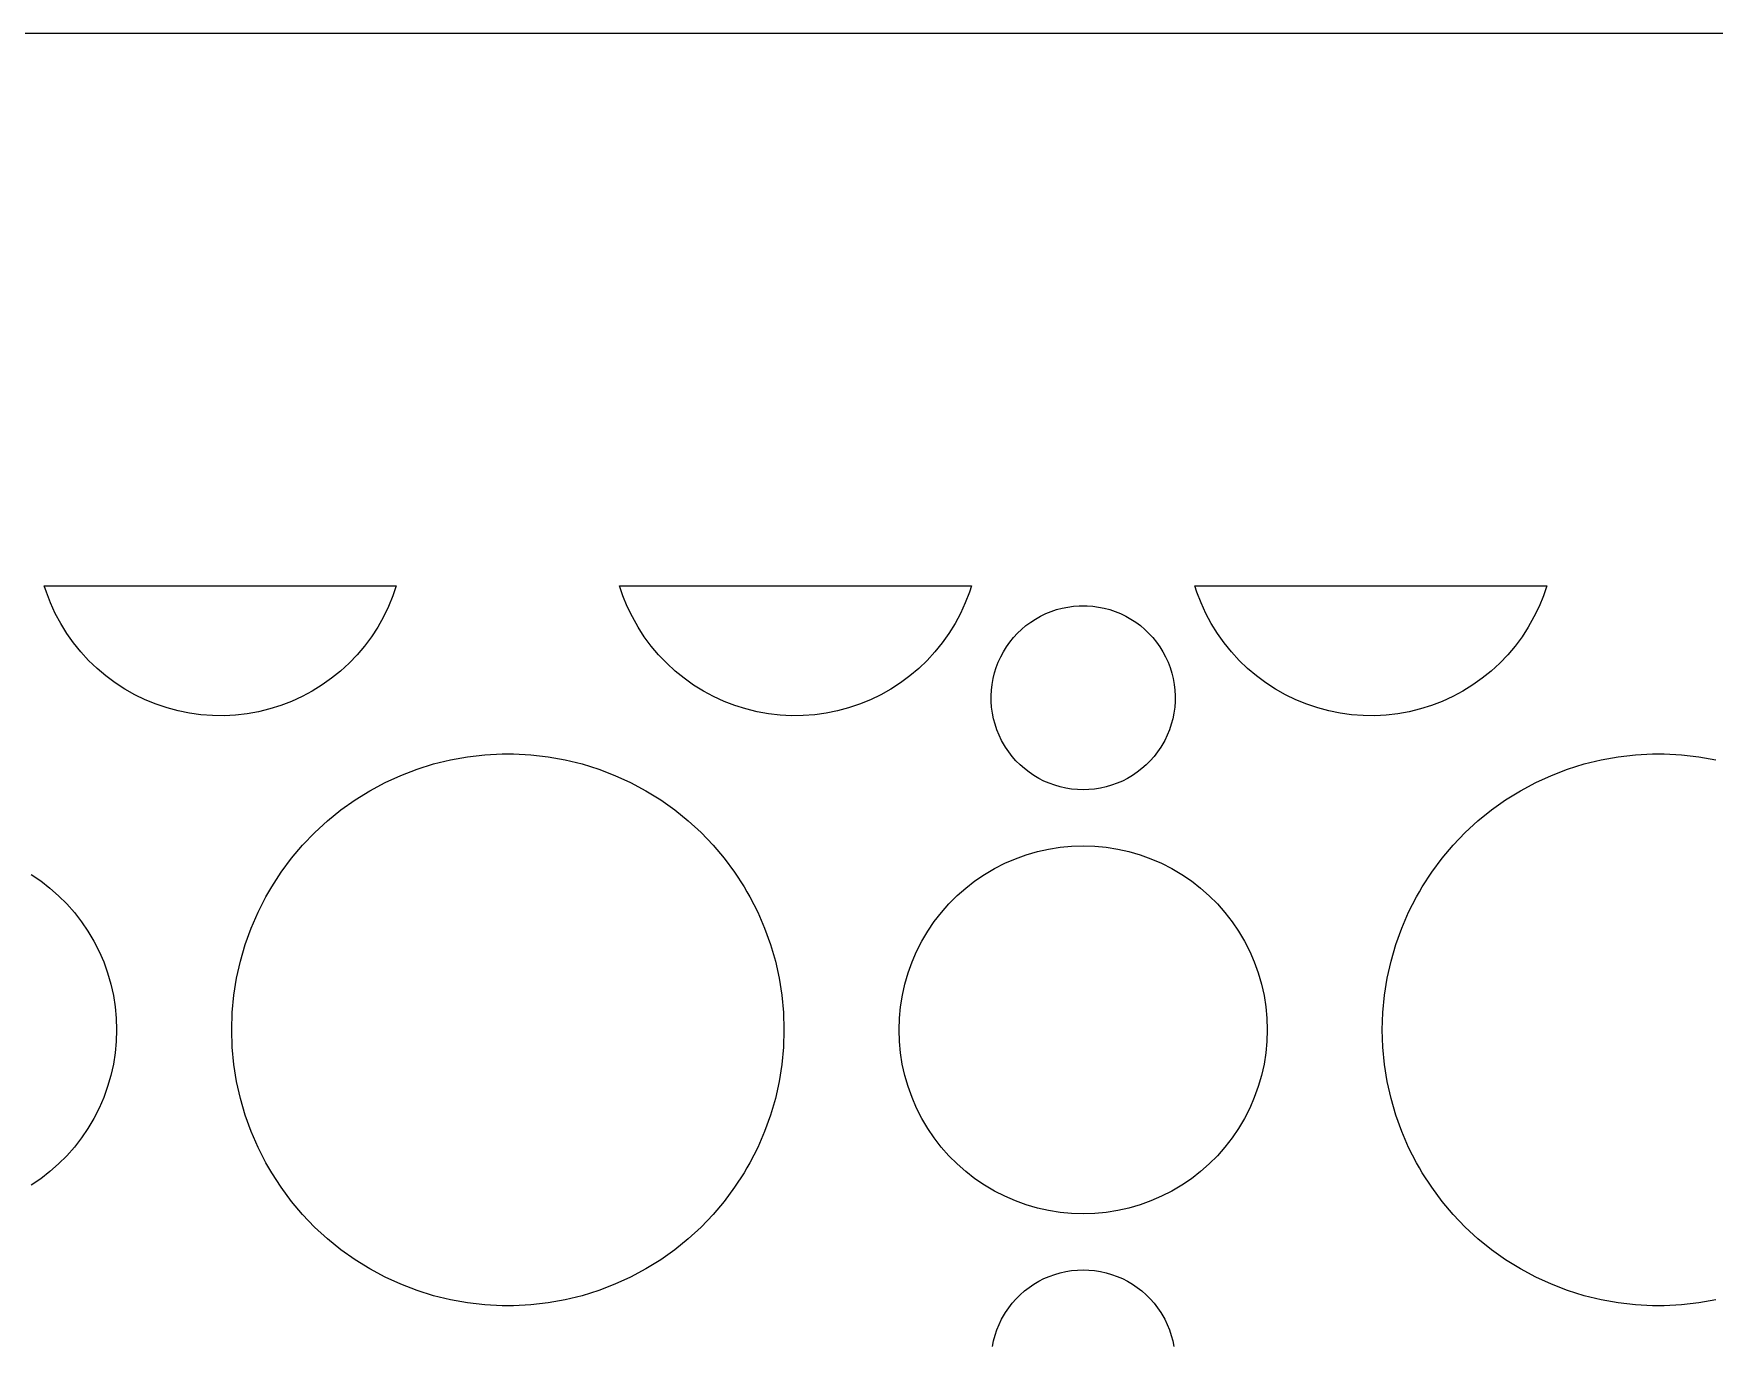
# Model space of a CAD drawing. Header units: metres. Extents: x 20 to 1108, y 20 to 485.
# Drawn here: x 187.85 to 224.37, y 222.38 to 250.83 of the extents above; entities that cross this region are included whole.
import ezdxf

# ---------------------------------------------------------------- set-up
doc = ezdxf.new("R2010")
doc.units = ezdxf.units.M

msp = doc.modelspace()

# ---------------------------------------------------------------- linework, layer by layer
for p, q in [((248.154, 250.826), (98.1544, 250.826)), ((188.127, 238.685), (188.083, 238.826)), ((188.083, 238.826), (195.728, 238.826)), ((188.217, 238.452), (188.127, 238.685)), ((195.653, 238.608), (195.56, 238.375)), ((195.728, 238.826), (195.653, 238.608)), ((200.655, 238.608), (200.581, 238.826)), ((200.581, 238.826), (208.226, 238.826)), ((200.749, 238.375), (200.655, 238.608)), ((208.182, 238.685), (208.092, 238.452)), ((208.226, 238.826), (208.182, 238.685)), ((213.127, 238.685), (213.083, 238.826)), ((213.083, 238.826), (220.728, 238.826)), ((213.217, 238.452), (213.127, 238.685)), ((220.653, 238.608), (220.56, 238.375)), ((220.728, 238.826), (220.653, 238.608)), ((188.32, 238.224), (188.217, 238.452)), ((188.439, 238.005), (188.32, 238.224)), ((195.449, 238.148), (195.326, 237.93)), ((195.56, 238.375), (195.449, 238.148)), ((200.859, 238.148), (200.749, 238.375)), ((200.983, 237.93), (200.859, 238.148)), ((207.988, 238.224), (207.87, 238.005)), ((208.092, 238.452), (207.988, 238.224)), ((209.514, 238.035), (209.619, 238.104)), ((209.619, 238.104), (209.729, 238.166)), ((209.729, 238.166), (209.84, 238.22)), ((209.84, 238.22), (209.958, 238.268)), ((209.958, 238.268), (210.077, 238.308)), ((210.077, 238.308), (210.197, 238.34)), ((210.197, 238.34), (210.32, 238.364)), ((210.32, 238.364), (210.446, 238.382)), ((210.446, 238.382), (210.57, 238.391)), ((210.57, 238.391), (210.654, 238.392)), ((210.654, 238.392), (210.738, 238.392)), ((210.738, 238.392), (210.862, 238.382)), ((210.862, 238.382), (210.988, 238.364)), ((210.988, 238.364), (211.111, 238.34)), ((211.111, 238.34), (211.232, 238.308)), ((211.232, 238.308), (211.351, 238.268)), ((211.351, 238.268), (211.469, 238.22)), ((211.469, 238.22), (211.582, 238.165)), ((211.582, 238.165), (211.69, 238.104)), ((211.69, 238.104), (211.796, 238.035)), ((213.32, 238.224), (213.217, 238.452)), ((213.439, 238.005), (213.32, 238.224)), ((220.449, 238.148), (220.326, 237.93)), ((220.56, 238.375), (220.449, 238.148)), ((188.573, 237.786), (188.439, 238.005)), ((188.719, 237.583), (188.573, 237.786)), ((195.326, 237.93), (195.19, 237.719)), ((201.119, 237.719), (200.983, 237.93)), ((207.735, 237.786), (207.59, 237.583)), ((207.87, 238.005), (207.735, 237.786)), ((209.141, 237.7), (209.226, 237.793)), ((209.226, 237.793), (209.316, 237.879)), ((209.316, 237.879), (209.411, 237.96)), ((209.411, 237.96), (209.514, 238.035)), ((211.796, 238.035), (211.898, 237.96)), ((211.898, 237.96), (211.993, 237.879)), ((211.993, 237.879), (212.084, 237.792)), ((212.084, 237.792), (212.168, 237.7)), ((213.573, 237.786), (213.439, 238.005)), ((213.719, 237.583), (213.573, 237.786)), ((220.326, 237.93), (220.19, 237.719)), ((188.877, 237.387), (188.719, 237.583)), ((189.046, 237.203), (188.877, 237.387)), ((195.038, 237.516), (194.878, 237.325)), ((195.19, 237.719), (195.038, 237.516)), ((201.271, 237.516), (201.119, 237.719)), ((201.431, 237.325), (201.271, 237.516)), ((207.432, 237.387), (207.263, 237.203)), ((207.59, 237.583), (207.432, 237.387)), ((208.863, 237.282), (208.921, 237.391)), ((208.921, 237.391), (208.989, 237.5)), ((208.989, 237.5), (209.062, 237.603)), ((209.062, 237.603), (209.141, 237.7)), ((212.168, 237.7), (212.247, 237.602)), ((212.247, 237.602), (212.319, 237.5)), ((212.319, 237.5), (212.388, 237.391)), ((212.388, 237.391), (212.446, 237.281)), ((213.877, 237.387), (213.719, 237.583)), ((214.046, 237.203), (213.877, 237.387)), ((220.038, 237.516), (219.878, 237.325)), ((220.19, 237.719), (220.038, 237.516)), ((189.228, 237.028), (189.046, 237.203)), ((189.419, 236.866), (189.228, 237.028)), ((194.704, 237.144), (194.519, 236.973)), ((194.878, 237.325), (194.704, 237.144)), ((201.605, 237.144), (201.431, 237.325)), ((201.79, 236.973), (201.605, 237.144)), ((207.081, 237.028), (206.89, 236.866)), ((207.263, 237.203), (207.081, 237.028)), ((208.728, 236.932), (208.766, 237.051)), ((208.766, 237.051), (208.811, 237.168)), ((208.811, 237.168), (208.863, 237.282)), ((212.446, 237.281), (212.498, 237.166)), ((212.498, 237.166), (212.543, 237.051)), ((212.543, 237.051), (212.581, 236.93)), ((214.228, 237.028), (214.046, 237.203)), ((214.419, 236.866), (214.228, 237.028)), ((219.704, 237.144), (219.519, 236.973)), ((219.878, 237.325), (219.704, 237.144)), ((189.622, 236.717), (189.419, 236.866)), ((189.833, 236.579), (189.622, 236.717)), ((194.118, 236.67), (193.903, 236.536)), ((194.322, 236.815), (194.118, 236.67)), ((194.519, 236.973), (194.322, 236.815)), ((201.986, 236.815), (201.79, 236.973)), ((202.191, 236.669), (201.986, 236.815)), ((202.405, 236.536), (202.191, 236.669)), ((206.687, 236.717), (206.476, 236.579)), ((206.89, 236.866), (206.687, 236.717)), ((208.661, 236.56), (208.675, 236.684)), ((208.675, 236.684), (208.697, 236.809)), ((208.697, 236.809), (208.728, 236.932)), ((212.581, 236.93), (212.611, 236.808)), ((212.611, 236.808), (212.634, 236.684)), ((212.634, 236.684), (212.648, 236.559)), ((214.622, 236.717), (214.419, 236.866)), ((214.833, 236.579), (214.622, 236.717)), ((219.118, 236.67), (218.903, 236.536)), ((219.322, 236.815), (219.118, 236.67)), ((219.519, 236.973), (219.322, 236.815)), ((190.051, 236.457), (189.833, 236.579)), ((190.277, 236.347), (190.051, 236.457)), ((190.511, 236.252), (190.277, 236.347)), ((193.454, 236.314), (193.222, 236.224)), ((193.685, 236.419), (193.454, 236.314)), ((193.903, 236.536), (193.685, 236.419)), ((202.624, 236.419), (202.405, 236.536)), ((202.855, 236.314), (202.624, 236.419)), ((203.087, 236.224), (202.855, 236.314)), ((206.031, 236.347), (205.798, 236.252)), ((206.258, 236.457), (206.031, 236.347)), ((206.476, 236.579), (206.258, 236.457)), ((208.654, 236.436), (208.661, 236.56)), ((208.655, 236.308), (208.654, 236.436)), ((208.665, 236.185), (208.655, 236.308)), ((212.653, 236.308), (212.644, 236.185)), ((212.648, 236.559), (212.654, 236.436)), ((212.654, 236.436), (212.653, 236.308)), ((215.051, 236.457), (214.833, 236.579)), ((215.277, 236.347), (215.051, 236.457)), ((215.511, 236.252), (215.277, 236.347)), ((218.454, 236.314), (218.222, 236.224)), ((218.685, 236.419), (218.454, 236.314)), ((218.903, 236.536), (218.685, 236.419)), ((190.75, 236.172), (190.511, 236.252)), ((190.99, 236.107), (190.75, 236.172)), ((191.237, 236.057), (190.99, 236.107)), ((191.487, 236.023), (191.237, 236.057)), ((191.736, 236.004), (191.487, 236.023)), ((191.989, 236.002), (191.736, 236.004)), ((192.239, 236.016), (191.989, 236.002)), ((192.49, 236.044), (192.239, 236.016)), ((192.735, 236.088), (192.49, 236.044)), ((192.982, 236.149), (192.735, 236.088)), ((193.222, 236.224), (192.982, 236.149)), ((203.327, 236.149), (203.087, 236.224)), ((203.573, 236.089), (203.327, 236.149)), ((203.818, 236.044), (203.573, 236.089)), ((204.069, 236.016), (203.818, 236.044)), ((204.319, 236.002), (204.069, 236.016)), ((204.572, 236.005), (204.319, 236.002)), ((204.821, 236.023), (204.572, 236.005)), ((205.071, 236.057), (204.821, 236.023)), ((205.318, 236.107), (205.071, 236.057)), ((205.559, 236.172), (205.318, 236.107)), ((205.798, 236.252), (205.559, 236.172)), ((208.682, 236.06), (208.665, 236.185)), ((208.706, 235.937), (208.682, 236.06)), ((208.739, 235.816), (208.706, 235.937)), ((212.603, 235.937), (212.569, 235.816)), ((212.627, 236.06), (212.603, 235.937)), ((212.644, 236.185), (212.627, 236.06)), ((215.75, 236.172), (215.511, 236.252)), ((215.99, 236.107), (215.75, 236.172)), ((216.237, 236.057), (215.99, 236.107)), ((216.487, 236.023), (216.237, 236.057)), ((216.736, 236.004), (216.487, 236.023)), ((216.989, 236.002), (216.736, 236.004)), ((217.239, 236.016), (216.989, 236.002)), ((217.49, 236.044), (217.239, 236.016)), ((217.735, 236.088), (217.49, 236.044)), ((217.982, 236.149), (217.735, 236.088)), ((218.222, 236.224), (217.982, 236.149)), ((208.779, 235.696), (208.739, 235.816)), ((208.826, 235.58), (208.779, 235.696)), ((208.882, 235.466), (208.826, 235.58)), ((212.483, 235.58), (212.427, 235.466)), ((212.529, 235.696), (212.483, 235.58)), ((212.569, 235.816), (212.529, 235.696)), ((208.923, 235.394), (208.882, 235.466)), ((208.965, 235.321), (208.923, 235.394)), ((209.036, 235.217), (208.965, 235.321)), ((209.113, 235.117), (209.036, 235.217)), ((212.273, 235.217), (212.195, 235.117)), ((212.344, 235.321), (212.273, 235.217)), ((212.387, 235.394), (212.344, 235.321)), ((212.427, 235.466), (212.387, 235.394)), ((195.83, 234.706), (196.181, 234.842)), ((196.181, 234.842), (196.542, 234.954)), ((196.542, 234.954), (196.906, 235.044)), ((196.906, 235.044), (197.278, 235.111)), ((197.278, 235.111), (197.653, 235.154)), ((197.653, 235.154), (198.028, 235.174)), ((198.028, 235.174), (198.154, 235.173)), ((198.154, 235.173), (198.28, 235.175)), ((198.28, 235.175), (198.656, 235.154)), ((198.656, 235.154), (199.03, 235.111)), ((199.03, 235.111), (199.402, 235.044)), ((199.402, 235.044), (199.767, 234.954)), ((199.767, 234.954), (200.128, 234.842)), ((200.128, 234.842), (200.479, 234.706)), ((209.195, 235.024), (209.113, 235.117)), ((209.284, 234.935), (209.195, 235.024)), ((209.379, 234.852), (209.284, 234.935)), ((209.478, 234.776), (209.379, 234.852)), ((211.93, 234.852), (211.831, 234.776)), ((212.025, 234.935), (211.93, 234.852)), ((212.113, 235.024), (212.025, 234.935)), ((212.195, 235.117), (212.113, 235.024)), ((220.83, 234.706), (221.181, 234.842)), ((221.181, 234.842), (221.542, 234.954)), ((221.542, 234.954), (221.906, 235.044)), ((221.906, 235.044), (222.278, 235.111)), ((222.278, 235.111), (222.653, 235.154)), ((222.653, 235.154), (223.028, 235.174)), ((223.028, 235.174), (223.154, 235.173)), ((223.154, 235.173), (223.28, 235.175)), ((223.28, 235.175), (223.656, 235.154)), ((223.656, 235.154), (224.03, 235.111)), ((224.03, 235.111), (224.402, 235.044)), ((195.155, 234.372), (195.487, 234.55)), ((195.487, 234.55), (195.83, 234.706)), ((200.479, 234.706), (200.822, 234.549)), ((200.822, 234.549), (201.153, 234.372)), ((209.583, 234.703), (209.478, 234.776)), ((209.69, 234.641), (209.583, 234.703)), ((209.802, 234.583), (209.69, 234.641)), ((209.917, 234.533), (209.802, 234.583)), ((210.037, 234.49), (209.917, 234.533)), ((210.157, 234.455), (210.037, 234.49)), ((210.278, 234.429), (210.157, 234.455)), ((211.151, 234.455), (211.03, 234.429)), ((211.272, 234.49), (211.151, 234.455)), ((211.392, 234.533), (211.272, 234.49)), ((211.507, 234.583), (211.392, 234.533)), ((211.619, 234.641), (211.507, 234.583)), ((211.726, 234.703), (211.619, 234.641)), ((211.831, 234.776), (211.726, 234.703)), ((220.155, 234.372), (220.487, 234.55)), ((220.487, 234.55), (220.83, 234.706)), ((194.527, 233.955), (194.834, 234.173)), ((194.834, 234.173), (195.155, 234.372)), ((201.153, 234.372), (201.475, 234.173)), ((201.475, 234.173), (201.781, 233.955)), ((210.404, 234.408), (210.278, 234.429)), ((210.529, 234.397), (210.404, 234.408)), ((210.654, 234.392), (210.529, 234.397)), ((210.779, 234.397), (210.654, 234.392)), ((210.904, 234.408), (210.779, 234.397)), ((211.03, 234.429), (210.904, 234.408)), ((219.527, 233.955), (219.834, 234.173)), ((219.834, 234.173), (220.155, 234.372)), ((194.233, 233.717), (194.527, 233.955)), ((201.781, 233.955), (202.075, 233.717)), ((219.233, 233.717), (219.527, 233.955)), ((193.696, 233.192), (193.957, 233.463)), ((193.957, 233.463), (194.233, 233.717)), ((202.075, 233.717), (202.353, 233.462)), ((202.353, 233.462), (202.613, 233.191)), ((218.696, 233.192), (218.957, 233.463)), ((218.957, 233.463), (219.233, 233.717)), ((193.453, 232.903), (193.696, 233.192)), ((202.613, 233.191), (202.856, 232.903)), ((209.419, 232.98), (209.66, 233.051)), ((209.66, 233.051), (209.904, 233.105)), ((209.904, 233.105), (210.153, 233.145)), ((210.153, 233.145), (210.402, 233.168)), ((210.402, 233.168), (210.654, 233.176)), ((210.654, 233.176), (210.906, 233.168)), ((210.906, 233.168), (211.155, 233.145)), ((211.155, 233.145), (211.404, 233.105)), ((211.404, 233.105), (211.649, 233.051)), ((211.649, 233.051), (211.89, 232.98)), ((218.453, 232.903), (218.696, 233.192)), ((193.229, 232.601), (193.453, 232.903)), ((202.856, 232.903), (203.081, 232.6)), ((208.512, 232.554), (208.727, 232.681)), ((208.727, 232.681), (208.95, 232.795)), ((208.95, 232.795), (209.181, 232.895)), ((209.181, 232.895), (209.419, 232.98)), ((211.89, 232.98), (212.128, 232.895)), ((212.128, 232.895), (212.358, 232.795)), ((212.358, 232.795), (212.582, 232.681)), ((212.582, 232.681), (212.797, 232.554)), ((218.229, 232.601), (218.453, 232.903)), ((187.797, 232.554), (188.007, 232.411)), ((188.007, 232.411), (188.205, 232.257)), ((192.961, 232.175), (193.023, 232.283)), ((193.023, 232.283), (193.229, 232.601)), ((203.081, 232.6), (203.286, 232.283)), ((203.286, 232.283), (203.348, 232.175)), ((207.916, 232.092), (208.104, 232.258)), ((208.104, 232.258), (208.304, 232.412)), ((208.304, 232.412), (208.512, 232.554)), ((212.797, 232.554), (213.007, 232.411)), ((213.007, 232.411), (213.205, 232.257)), ((217.961, 232.175), (218.023, 232.283)), ((218.023, 232.283), (218.229, 232.601)), ((188.205, 232.257), (188.394, 232.091)), ((188.394, 232.091), (188.571, 231.913)), ((188.571, 231.913), (188.736, 231.726)), ((192.726, 231.732), (192.897, 232.068)), ((192.897, 232.068), (192.961, 232.175)), ((203.348, 232.175), (203.412, 232.066)), ((203.412, 232.066), (203.583, 231.73)), ((207.573, 231.726), (207.738, 231.914)), ((207.738, 231.914), (207.916, 232.092)), ((213.205, 232.257), (213.394, 232.091)), ((213.394, 232.091), (213.571, 231.913)), ((213.571, 231.913), (213.736, 231.726)), ((217.726, 231.732), (217.897, 232.068)), ((217.897, 232.068), (217.961, 232.175)), ((188.736, 231.726), (188.891, 231.526)), ((192.576, 231.386), (192.726, 231.732)), ((203.583, 231.73), (203.733, 231.386)), ((207.418, 231.527), (207.573, 231.726)), ((213.736, 231.726), (213.891, 231.526)), ((217.576, 231.386), (217.726, 231.732)), ((188.891, 231.526), (189.032, 231.318)), ((189.032, 231.318), (189.16, 231.103)), ((192.448, 231.03), (192.576, 231.386)), ((203.733, 231.386), (203.86, 231.029)), ((207.15, 231.104), (207.276, 231.318)), ((207.276, 231.318), (207.418, 231.527)), ((213.891, 231.526), (214.032, 231.318)), ((214.032, 231.318), (214.16, 231.103)), ((217.448, 231.03), (217.576, 231.386)), ((189.16, 231.103), (189.275, 230.878)), ((189.275, 230.878), (189.373, 230.65)), ((192.343, 230.669), (192.448, 231.03)), ((203.86, 231.029), (203.966, 230.667)), ((206.936, 230.65), (207.035, 230.88)), ((207.035, 230.88), (207.15, 231.104)), ((214.16, 231.103), (214.275, 230.878)), ((214.275, 230.878), (214.373, 230.65)), ((217.343, 230.669), (217.448, 231.03)), ((189.373, 230.65), (189.459, 230.411)), ((192.261, 230.301), (192.343, 230.669)), ((203.966, 230.667), (204.048, 230.299)), ((206.851, 230.412), (206.936, 230.65)), ((214.373, 230.65), (214.459, 230.411)), ((217.261, 230.301), (217.343, 230.669)), ((189.459, 230.411), (189.529, 230.17)), ((189.529, 230.17), (189.584, 229.924)), ((192.202, 229.927), (192.261, 230.301)), ((204.048, 230.299), (204.107, 229.927)), ((206.726, 229.926), (206.779, 230.171)), ((206.779, 230.171), (206.851, 230.412)), ((214.459, 230.411), (214.529, 230.17)), ((214.529, 230.17), (214.584, 229.924)), ((217.202, 229.927), (217.261, 230.301)), ((189.584, 229.924), (189.623, 229.677)), ((192.166, 229.553), (192.202, 229.927)), ((204.107, 229.927), (204.142, 229.553)), ((206.686, 229.677), (206.726, 229.926)), ((214.584, 229.924), (214.623, 229.677)), ((217.166, 229.553), (217.202, 229.927)), ((189.623, 229.677), (189.647, 229.428)), ((189.647, 229.428), (189.654, 229.175)), ((192.154, 229.177), (192.166, 229.553)), ((204.142, 229.553), (204.154, 229.175)), ((206.654, 229.177), (206.662, 229.428)), ((206.662, 229.428), (206.686, 229.677)), ((214.623, 229.677), (214.647, 229.428)), ((214.647, 229.428), (214.654, 229.175)), ((217.154, 229.177), (217.166, 229.553)), ((189.654, 229.175), (189.647, 228.924)), ((192.167, 228.799), (192.154, 229.177)), ((204.154, 229.175), (204.143, 228.799)), ((206.662, 228.924), (206.654, 229.177)), ((214.654, 229.175), (214.647, 228.924)), ((217.167, 228.799), (217.154, 229.177)), ((189.623, 228.676), (189.584, 228.428)), ((189.647, 228.924), (189.623, 228.676)), ((192.202, 228.425), (192.167, 228.799)), ((204.143, 228.799), (204.107, 228.425)), ((206.686, 228.676), (206.662, 228.924)), ((206.725, 228.428), (206.686, 228.676)), ((214.623, 228.676), (214.584, 228.428)), ((214.647, 228.924), (214.623, 228.676)), ((217.202, 228.425), (217.167, 228.799)), ((189.584, 228.428), (189.529, 228.183)), ((192.261, 228.053), (192.202, 228.425)), ((204.107, 228.425), (204.048, 228.053)), ((206.779, 228.183), (206.725, 228.428)), ((214.584, 228.428), (214.529, 228.183)), ((217.261, 228.053), (217.202, 228.425)), ((189.459, 227.941), (189.373, 227.702)), ((189.529, 228.183), (189.459, 227.941)), ((192.343, 227.685), (192.261, 228.053)), ((204.048, 228.053), (203.966, 227.685)), ((206.85, 227.941), (206.779, 228.183)), ((206.936, 227.702), (206.85, 227.941)), ((214.459, 227.941), (214.373, 227.702)), ((214.529, 228.183), (214.459, 227.941)), ((217.343, 227.685), (217.261, 228.053)), ((189.373, 227.702), (189.275, 227.474)), ((192.448, 227.322), (192.343, 227.685)), ((203.966, 227.685), (203.86, 227.322)), ((207.034, 227.474), (206.936, 227.702)), ((214.373, 227.702), (214.275, 227.474)), ((217.448, 227.322), (217.343, 227.685)), ((189.16, 227.249), (189.032, 227.033)), ((189.275, 227.474), (189.16, 227.249)), ((192.576, 226.967), (192.448, 227.322)), ((203.86, 227.322), (203.733, 226.967)), ((207.149, 227.249), (207.034, 227.474)), ((207.276, 227.033), (207.149, 227.249)), ((214.16, 227.249), (214.032, 227.033)), ((214.275, 227.474), (214.16, 227.249)), ((217.576, 226.967), (217.448, 227.322)), ((188.891, 226.825), (188.736, 226.626)), ((189.032, 227.033), (188.891, 226.825)), ((192.726, 226.622), (192.576, 226.967)), ((203.733, 226.967), (203.583, 226.622)), ((207.418, 226.825), (207.276, 227.033)), ((207.572, 226.626), (207.418, 226.825)), ((213.891, 226.825), (213.736, 226.626)), ((214.032, 227.033), (213.891, 226.825)), ((217.726, 226.622), (217.576, 226.967)), ((188.571, 226.439), (188.394, 226.261)), ((188.736, 226.626), (188.571, 226.439)), ((192.897, 226.286), (192.726, 226.622)), ((203.583, 226.622), (203.412, 226.286)), ((207.737, 226.439), (207.572, 226.626)), ((207.915, 226.261), (207.737, 226.439)), ((213.571, 226.439), (213.394, 226.261)), ((213.736, 226.626), (213.571, 226.439)), ((217.897, 226.286), (217.726, 226.622)), ((188.205, 226.095), (188.007, 225.941)), ((188.394, 226.261), (188.205, 226.095)), ((192.961, 226.177), (192.897, 226.286)), ((193.023, 226.068), (192.961, 226.177)), ((193.228, 225.753), (193.023, 226.068)), ((203.286, 226.068), (203.081, 225.753)), ((203.348, 226.178), (203.286, 226.068)), ((203.412, 226.286), (203.348, 226.178)), ((208.104, 226.095), (207.915, 226.261)), ((208.302, 225.941), (208.104, 226.095)), ((213.205, 226.095), (213.007, 225.941)), ((213.394, 226.261), (213.205, 226.095)), ((217.961, 226.177), (217.897, 226.286)), ((218.023, 226.068), (217.961, 226.177)), ((218.228, 225.753), (218.023, 226.068)), ((188.007, 225.941), (187.797, 225.799)), ((193.453, 225.448), (193.228, 225.753)), ((203.081, 225.753), (202.856, 225.448)), ((208.512, 225.799), (208.302, 225.941)), ((208.727, 225.671), (208.512, 225.799)), ((212.797, 225.799), (212.582, 225.671)), ((213.007, 225.941), (212.797, 225.799)), ((218.453, 225.448), (218.228, 225.753)), ((193.695, 225.162), (193.453, 225.448)), ((202.856, 225.448), (202.613, 225.162)), ((208.95, 225.558), (208.727, 225.671)), ((209.181, 225.457), (208.95, 225.558)), ((209.419, 225.372), (209.181, 225.457)), ((209.659, 225.302), (209.419, 225.372)), ((211.89, 225.372), (211.65, 225.302)), ((212.128, 225.457), (211.89, 225.372)), ((212.358, 225.558), (212.128, 225.457)), ((212.582, 225.671), (212.358, 225.558)), ((218.695, 225.162), (218.453, 225.448)), ((193.956, 224.89), (193.695, 225.162)), ((202.613, 225.162), (202.353, 224.89)), ((209.904, 225.247), (209.659, 225.302)), ((210.153, 225.207), (209.904, 225.247)), ((210.402, 225.184), (210.153, 225.207)), ((210.654, 225.176), (210.402, 225.184)), ((210.906, 225.185), (210.654, 225.176)), ((211.155, 225.207), (210.906, 225.185)), ((211.404, 225.247), (211.155, 225.207)), ((211.65, 225.302), (211.404, 225.247)), ((218.956, 224.89), (218.695, 225.162)), ((194.233, 224.635), (193.956, 224.89)), ((194.527, 224.397), (194.233, 224.635)), ((202.075, 224.635), (201.781, 224.397)), ((202.353, 224.89), (202.075, 224.635)), ((219.233, 224.635), (218.956, 224.89)), ((219.527, 224.397), (219.233, 224.635)), ((194.834, 224.179), (194.527, 224.397)), ((201.781, 224.397), (201.475, 224.179)), ((219.834, 224.179), (219.527, 224.397)), ((195.155, 223.98), (194.834, 224.179)), ((195.486, 223.803), (195.155, 223.98)), ((201.153, 223.98), (200.822, 223.803)), ((201.475, 224.179), (201.153, 223.98)), ((209.917, 223.818), (210.037, 223.861)), ((210.037, 223.861), (210.157, 223.897)), ((210.157, 223.897), (210.278, 223.924)), ((210.278, 223.924), (210.404, 223.943)), ((210.404, 223.943), (210.529, 223.955)), ((210.529, 223.955), (210.654, 223.96)), ((210.654, 223.96), (210.779, 223.955)), ((210.779, 223.955), (210.904, 223.943)), ((210.904, 223.943), (211.03, 223.924)), ((211.03, 223.924), (211.151, 223.897)), ((211.151, 223.897), (211.272, 223.861)), ((211.272, 223.861), (211.392, 223.818)), ((220.155, 223.98), (219.834, 224.179)), ((220.486, 223.803), (220.155, 223.98)), ((195.83, 223.646), (195.486, 223.803)), ((196.181, 223.511), (195.83, 223.646)), ((196.542, 223.398), (196.181, 223.511)), ((200.128, 223.511), (199.767, 223.398)), ((200.479, 223.646), (200.128, 223.511)), ((200.822, 223.803), (200.479, 223.646)), ((209.285, 223.418), (209.379, 223.5)), ((209.379, 223.5), (209.479, 223.577)), ((209.479, 223.577), (209.583, 223.649)), ((209.583, 223.649), (209.69, 223.711)), ((209.69, 223.711), (209.802, 223.769)), ((209.802, 223.769), (209.917, 223.818)), ((211.392, 223.818), (211.507, 223.769)), ((211.507, 223.769), (211.619, 223.711)), ((211.619, 223.711), (211.726, 223.649)), ((211.726, 223.649), (211.831, 223.577)), ((211.831, 223.577), (211.93, 223.5)), ((211.93, 223.5), (212.025, 223.417)), ((220.83, 223.646), (220.486, 223.803)), ((221.181, 223.511), (220.83, 223.646)), ((221.542, 223.398), (221.181, 223.511)), ((196.906, 223.308), (196.542, 223.398)), ((197.278, 223.24), (196.906, 223.308)), ((197.652, 223.197), (197.278, 223.24)), ((198.028, 223.178), (197.652, 223.197)), ((198.154, 223.179), (198.028, 223.178)), ((198.28, 223.178), (198.154, 223.179)), ((198.655, 223.197), (198.28, 223.178)), ((199.03, 223.24), (198.655, 223.197)), ((199.402, 223.308), (199.03, 223.24)), ((199.767, 223.398), (199.402, 223.308)), ((208.966, 223.031), (209.036, 223.136)), ((209.036, 223.136), (209.114, 223.235)), ((209.114, 223.235), (209.196, 223.329)), ((209.196, 223.329), (209.285, 223.418)), ((212.025, 223.417), (212.113, 223.328)), ((212.113, 223.328), (212.195, 223.235)), ((212.195, 223.235), (212.273, 223.135)), ((212.273, 223.135), (212.344, 223.03)), ((221.906, 223.308), (221.542, 223.398)), ((222.278, 223.24), (221.906, 223.308)), ((222.652, 223.197), (222.278, 223.24)), ((223.028, 223.178), (222.652, 223.197)), ((223.154, 223.179), (223.028, 223.178)), ((223.28, 223.178), (223.154, 223.179)), ((223.655, 223.197), (223.28, 223.178)), ((224.03, 223.24), (223.655, 223.197)), ((224.402, 223.308), (224.03, 223.24)), ((208.779, 222.655), (208.827, 222.774)), ((208.827, 222.774), (208.882, 222.886)), ((208.882, 222.886), (208.922, 222.958)), ((208.922, 222.958), (208.966, 223.031)), ((212.344, 223.03), (212.386, 222.959)), ((212.386, 222.959), (212.427, 222.886)), ((212.427, 222.886), (212.483, 222.772)), ((212.483, 222.772), (212.529, 222.655)), ((208.682, 222.293), (208.707, 222.417)), ((208.707, 222.417), (208.739, 222.538)), ((208.739, 222.538), (208.779, 222.655)), ((212.529, 222.655), (212.569, 222.536)), ((212.569, 222.536), (212.603, 222.415)), ((212.603, 222.415), (212.627, 222.292))]:
    msp.add_line(p, q)

doc.saveas('drawing.dxf')
